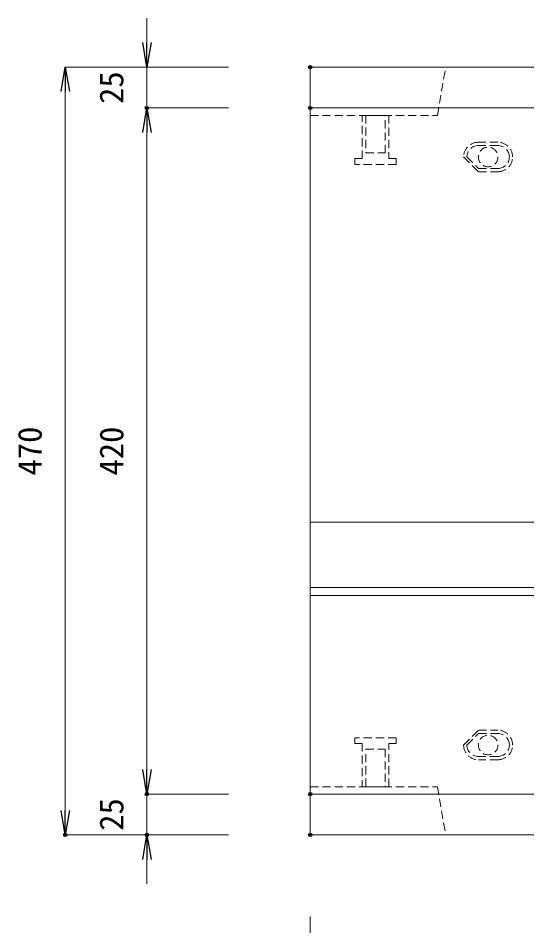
# Model space of a CAD drawing. Units: millimetres, scale not verified. Extents: x -1945 to 1945, y -1208 to 1632.
# Drawn here: x -791 to -479, y 670 to 1226 of the extents above; entities that cross this region are included whole.
import ezdxf
from ezdxf.enums import TextEntityAlignment as Align

# ---------------------------------------------------------------- set-up
doc = ezdxf.new("R2010")
doc.units = ezdxf.units.MM
doc.header["$LTSCALE"] = 10
doc.header["$PDMODE"] = 32
doc.header["$PDSIZE"] = 2
doc.linetypes.add('USER1', pattern=[0.75, 0.5, -0.25])
doc.layers.add('0-0_0', color=7, linetype='Continuous')
doc.layers.add('0-2_DEFPOINTS', color=7, linetype='Continuous')
doc.layers.add('0-3_KIJUN', color=7, linetype='USER1', lineweight=18)
doc.layers.add('0-6_SUNPO_S10', color=3, linetype='Continuous', lineweight=18)
doc.styles.add('ＭＳ ゴシック', font='')
doc.styles.get('ＭＳ ゴシック').set_extended_font_data('MS Gothic')

# ---------------------------------------------------------------- blocks, each defined once
blk = doc.blocks.new('D3')
at = {"layer": '0-2_DEFPOINTS'}
blk.add_point((1333.34, 2146.08), dxfattribs=at)
at = {"layer": '0-6_SUNPO_S10'}
blk.add_line((1333.34, 2096.08), (1333.34, 2046.08), dxfattribs=at)
blk = doc.blocks.new('_OPEN')
at = {"layer": '0-0_0'}
blk.add_line((0, 0), (-1, 0), dxfattribs=at)
blk.add_lwpolyline([(-1, 0.1667), (0, 0), (-1, -0.1667)], dxfattribs=at)
blk = doc.blocks.new('D17')
at = {"layer": '0-2_DEFPOINTS'}
for p in [(1333.34, 2616.08), (1233.34, 2591.08), (1333.34, 2591.08)]:
    blk.add_point(p, dxfattribs=at)
at = {"layer": '0-6_SUNPO_S10'}
for p, q in [((1233.34, 2631.08), (1233.34, 2646.08)), ((1283.34, 2616.08), (1233.34, 2616.08)), ((1233.34, 2616.08), (1233.34, 2591.08)), ((1283.34, 2591.08), (1233.34, 2591.08)), ((1233.34, 2576.08), (1233.34, 2561.08))]:
    blk.add_line(p, q, dxfattribs=at)
at = {"layer": '0-6_SUNPO_S10', "xscale": 15, "yscale": 15}
for p, rotation in [((1233.34, 2616.08), 270), ((1233.34, 2591.08), 90)]:
    blk.add_blockref('_OPEN', p, dxfattribs=dict(at, rotation=rotation))
at = {"layer": '0-6_SUNPO_S10', "color": 7, "style": 'ＭＳ ゴシック'}
blk.add_text('25', height=14.66, rotation=90, dxfattribs=at).set_placement((1223.34, 2593.58), align=Align.BOTTOM_LEFT)
blk = doc.blocks.new('D18')
at = {"layer": '0-2_DEFPOINTS'}
for p in [(1333.34, 2591.08), (1233.34, 2171.08), (1333.34, 2171.08)]:
    blk.add_point(p, dxfattribs=at)
at = {"layer": '0-6_SUNPO_S10'}
for p, q in [((1283.34, 2591.08), (1233.34, 2591.08)), ((1233.34, 2576.08), (1233.34, 2186.08)), ((1283.34, 2171.08), (1233.34, 2171.08))]:
    blk.add_line(p, q, dxfattribs=at)
at = {"layer": '0-6_SUNPO_S10', "xscale": 15, "yscale": 15}
for p, rotation in [((1233.34, 2591.08), 90), ((1233.34, 2171.08), 270)]:
    blk.add_blockref('_OPEN', p, dxfattribs=dict(at, rotation=rotation))
at = {"layer": '0-6_SUNPO_S10', "color": 7, "style": 'ＭＳ ゴシック'}
blk.add_text('420', height=14.66, rotation=90, dxfattribs=at).set_placement((1223.34, 2366.08), align=Align.BOTTOM_LEFT)
blk = doc.blocks.new('D19')
at = {"layer": '0-2_DEFPOINTS'}
for p in [(1333.34, 2171.08), (1233.34, 2146.08), (1333.34, 2146.08)]:
    blk.add_point(p, dxfattribs=at)
at = {"layer": '0-6_SUNPO_S10'}
for p, q in [((1233.34, 2186.08), (1233.34, 2201.08)), ((1283.34, 2171.08), (1233.34, 2171.08)), ((1233.34, 2171.08), (1233.34, 2146.08)), ((1283.34, 2146.08), (1233.34, 2146.08)), ((1233.34, 2131.08), (1233.34, 2116.08))]:
    blk.add_line(p, q, dxfattribs=at)
at = {"layer": '0-6_SUNPO_S10', "xscale": 15, "yscale": 15}
for p, rotation in [((1233.34, 2171.08), 270), ((1233.34, 2146.08), 90)]:
    blk.add_blockref('_OPEN', p, dxfattribs=dict(at, rotation=rotation))
at = {"layer": '0-6_SUNPO_S10', "color": 7, "style": 'ＭＳ ゴシック'}
blk.add_text('25', height=14.66, rotation=90, dxfattribs=at).set_placement((1223.34, 2148.58), align=Align.BOTTOM_LEFT)
blk = doc.blocks.new('D20')
at = {"layer": '0-2_DEFPOINTS'}
for p in [(1333.34, 2616.08), (1183.34, 2146.08), (1333.34, 2146.08)]:
    blk.add_point(p, dxfattribs=at)
at = {"layer": '0-6_SUNPO_S10'}
for p, q in [((1283.34, 2616.08), (1183.34, 2616.08)), ((1183.34, 2601.08), (1183.34, 2161.08)), ((1283.34, 2146.08), (1183.34, 2146.08))]:
    blk.add_line(p, q, dxfattribs=at)
at = {"layer": '0-6_SUNPO_S10', "xscale": 15, "yscale": 15}
for p, rotation in [((1183.34, 2616.08), 90), ((1183.34, 2146.08), 270)]:
    blk.add_blockref('_OPEN', p, dxfattribs=dict(at, rotation=rotation))
at = {"layer": '0-6_SUNPO_S10', "color": 7, "style": 'ＭＳ ゴシック'}
blk.add_text('470', height=14.66, rotation=90, dxfattribs=at).set_placement((1173.34, 2366.08), align=Align.BOTTOM_LEFT)

msp = doc.modelspace()

# ---------------------------------------------------------------- linework, layer by layer
at = {"layer": '0-3_KIJUN'}
for p, q in [((-496.66, 1150.08), (-508.66, 1150.08)), ((-496.66, 1148.08), (-508.66, 1148.08)), ((-517.66, 1141.08), (-508.66, 1132.08)), ((-515.66, 1141.08), (-508.66, 1134.08)), ((-508.66, 1134.08), (-496.66, 1134.08)), ((-508.66, 1132.08), (-496.66, 1132.08)), ((-517.66, 781.08), (-508.66, 790.08)), ((-508.66, 790.08), (-496.66, 790.08)), ((-515.66, 781.08), (-508.66, 788.08)), ((-508.66, 788.08), (-496.66, 788.08)), ((-496.66, 774.08), (-508.66, 774.08)), ((-496.66, 772.08), (-508.66, 772.08))]:
    msp.add_line(p, q, dxfattribs=at)
at = {"layer": '0-3_KIJUN', "linetype": 'Continuous'}
for p, q in [((-462.66, 917.58), (-611.66, 917.58)), ((-611.66, 877.58), (386.34, 877.58)), ((-611.66, 872.58), (386.34, 872.58))]:
    msp.add_line(p, q, dxfattribs=at)
for points in [[(386.34, 726.08), (-611.66, 726.08), (-611.66, 1196.08), (386.34, 1196.08)], [(386.34, 1171.08), (-611.66, 1171.08), (-611.66, 751.08), (386.34, 751.08)]]:
    msp.add_lwpolyline(points, close=True, dxfattribs=at)
at = {"layer": '0-3_KIJUN'}
for points in [[(-533.66, 1166.58), (-528.66, 1196.08), (-611.66, 1196.08), (-611.66, 1166.58)], [(-579.88, 1166.58), (-563.43, 1166.58), (-563.43, 1140.08), (-558.91, 1140.08), (-558.91, 1136.58), (-584.41, 1136.58), (-584.41, 1140.08), (-579.88, 1140.08)], [(-565.66, 1166.58), (-577.66, 1166.58), (-577.66, 1143.58), (-565.66, 1143.58)], [(-579.88, 755.58), (-563.43, 755.58), (-563.43, 782.08), (-558.91, 782.08), (-558.91, 785.58), (-584.41, 785.58), (-584.41, 782.08), (-579.88, 782.08)], [(-565.66, 755.58), (-577.66, 755.58), (-577.66, 778.58), (-565.66, 778.58)], [(-533.66, 755.58), (-528.66, 726.08), (-611.66, 726.08), (-611.66, 755.58)]]:
    msp.add_lwpolyline(points, close=True, dxfattribs=at)
for centre in [(-502.66, 1141.08), (-502.66, 781.08)]:
    msp.add_circle(centre, 6, dxfattribs=at)
for centre, radius, start, end in [((-508.66, 1141.08), 9, 90, 180), ((-508.66, 1141.08), 7, 90, 180), ((-496.66, 1141.08), 9, 360, 90), ((-496.66, 1141.08), 7, 360, 90), ((-496.66, 1141.08), 9, 270, 0), ((-496.66, 1141.08), 7, 270, 360), ((-496.66, 781.08), 9, 360, 90), ((-496.66, 781.08), 7, 360, 90), ((-508.66, 781.08), 9, 180, 270), ((-508.66, 781.08), 7, 180, 270), ((-496.66, 781.08), 9, 270, 0), ((-496.66, 781.08), 7, 270, 360)]:
    msp.add_arc(centre, radius, start, end, dxfattribs=at)

# ---------------------------------------------------------------- block references
at = {"layer": '0-6_SUNPO_S10'}
for name in ['D17', 'D20', 'D18', 'D19', 'D3']:
    msp.add_blockref(name, (-1945, -1420), dxfattribs=at)

doc.saveas('drawing.dxf')
